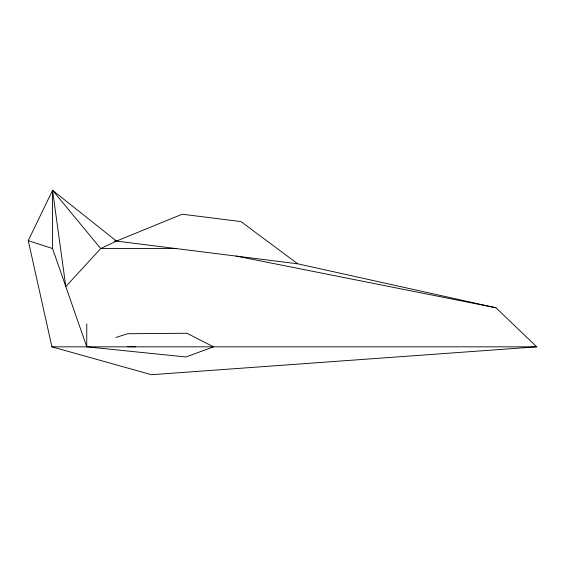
<?xml version="1.0" encoding="UTF-8"?>
<svg xmlns="http://www.w3.org/2000/svg" width="565" height="565" viewBox="0 0 565 565"><rect width="100%" height="100%" fill="white"/><g stroke="black" fill="none" stroke-linecap="round" stroke-linejoin="round"><path stroke-width="0.85" d="M28.25 240.634L52.566 190.292L116.447 241.086L297.755 263.813L495.929 307.763L536.75 346.832L151.469 374.708L51.909 346.832L28.25 240.634L52.566 248.551L86.756 346.832L185.927 356.981L213.521 346.832L186.937 333.251L127.549 333.738L115.889 337.482M114.695 241.29L116.447 241.086L182.198 214.206L240.902 221.565L297.755 263.813M176.019 248.551L100.732 248.551L65.801 286.589L52.566 190.292L100.732 248.551L116.447 241.086L114.681 241.071M51.909 346.832L536.75 346.832M127.626 346.663L135.536 346.832M236.142 256.086L495.929 307.763M86.756 323.936L86.756 346.832M52.566 190.292L52.566 248.551"/></g></svg>
